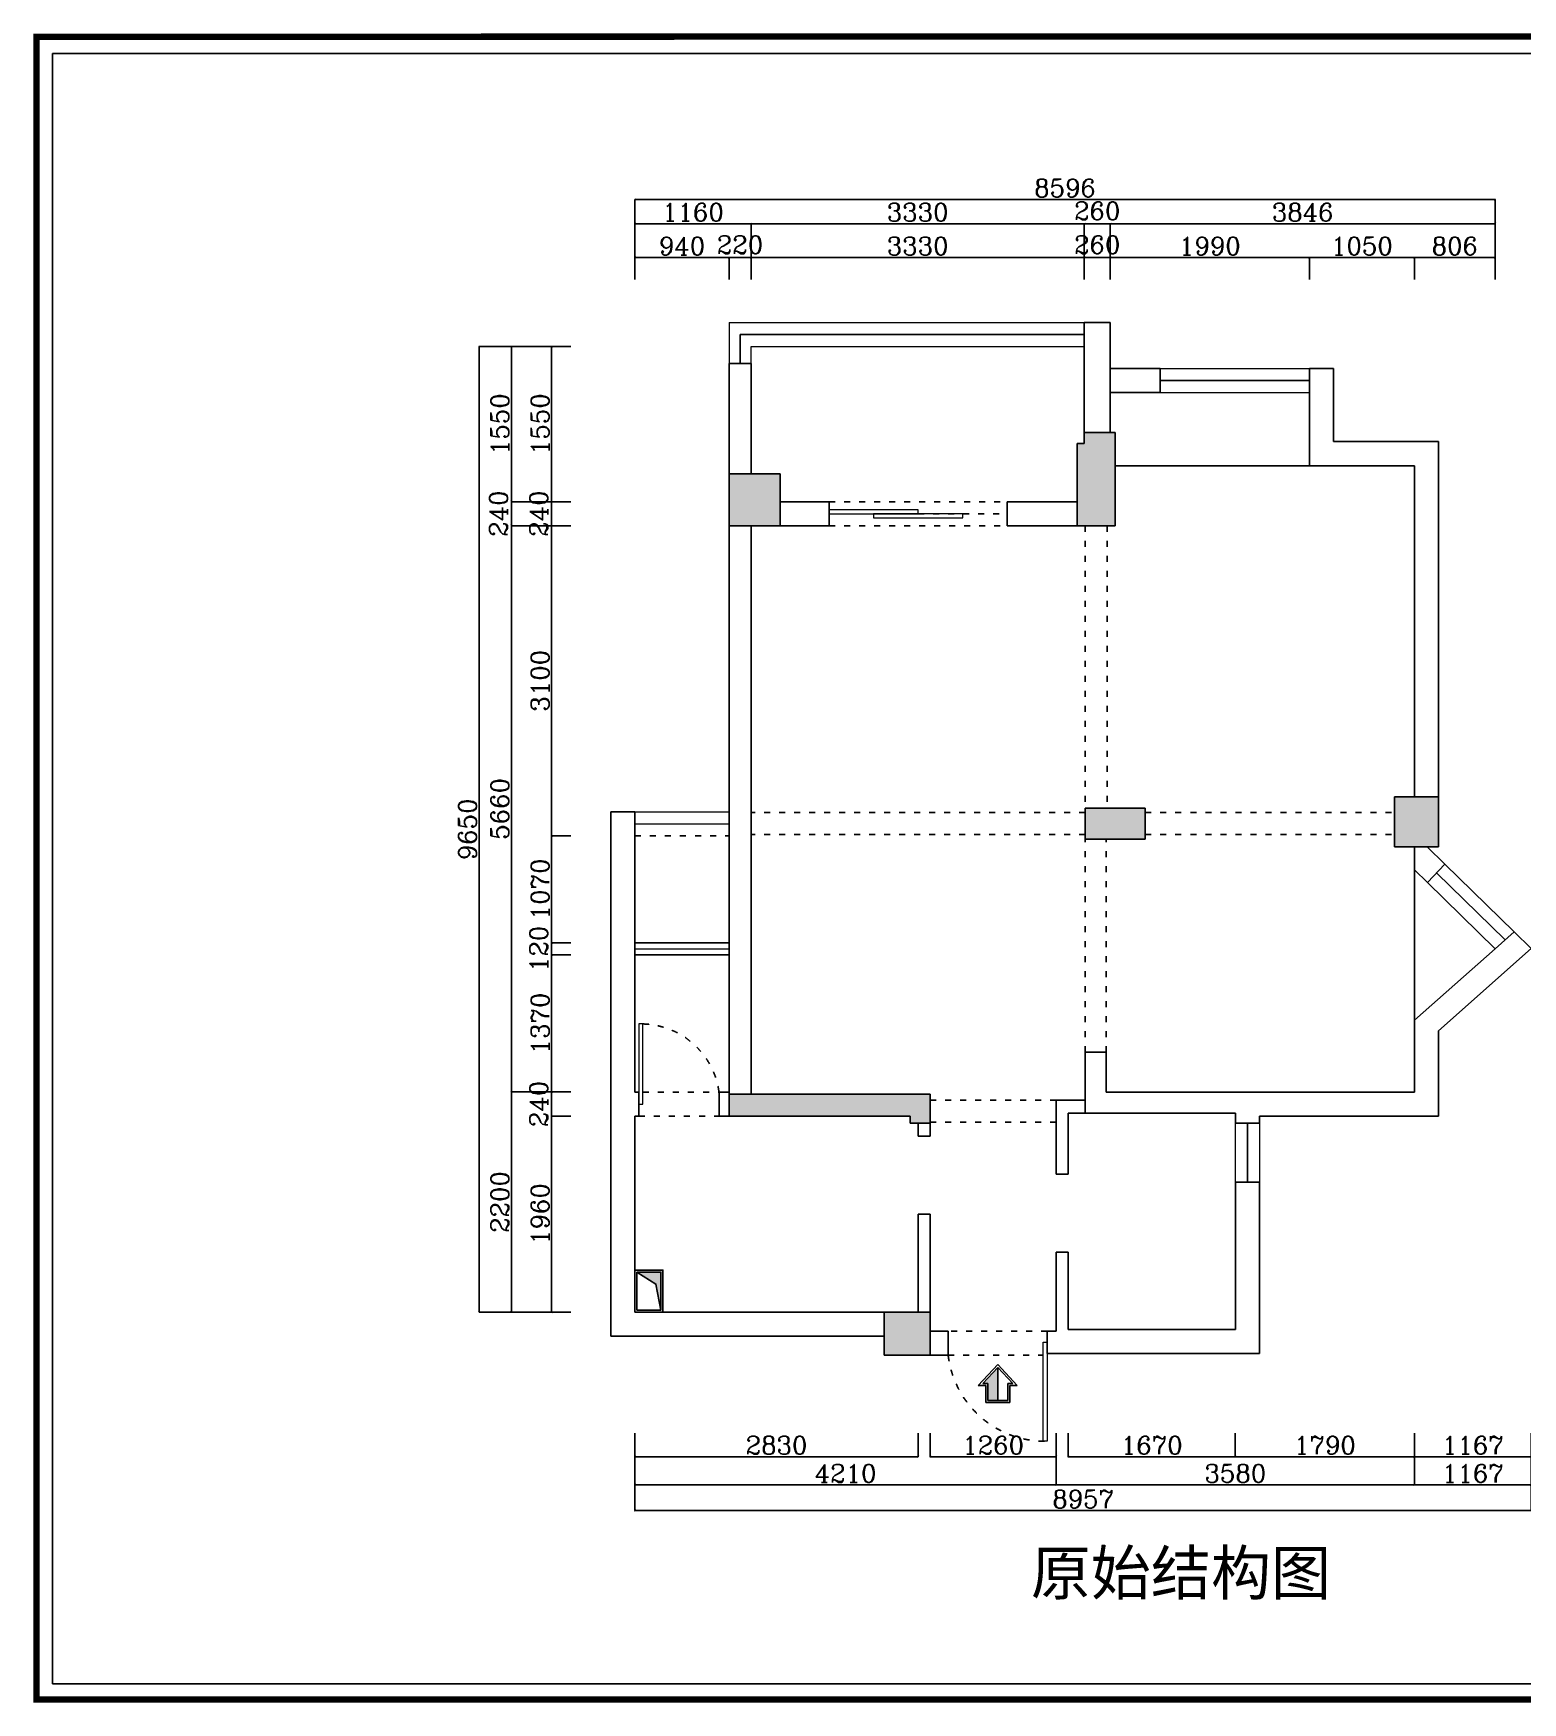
# Model space of a CAD drawing. Header units: millimetres. Extents: x 512961 to 915856, y -1268271 to -458543.
# Drawn here: x 807625 to 822508, y -1162812 to -1146129 of the extents above; entities that cross this region are included whole.
import ezdxf

# ---------------------------------------------------------------- set-up
doc = ezdxf.new("R2010")
doc.units = ezdxf.units.MM
doc.header["$MEASUREMENT"] = 0
doc.header["$PDMODE"] = 3
doc.linetypes.add('ACAD_ISO03W100', pattern=[30, 12, -18])
doc.layers.get('0').update_dxf_attribs({"linetype": 'CONTINUOUS'})
doc.layers.get('DEFPOINTS').update_dxf_attribs({"linetype": 'CONTINUOUS'})
for name, color, linetype in [('0-ELV-01-细实线', 1, 'CONTINUOUS'), ('txt', 7, 'CONTINUOUS'), ('WINDOW', 5, 'CONTINUOUS'), ('图例-电', 7, 'CONTINUOUS')]:
    doc.layers.add(name, color=color, linetype=linetype)
doc.layers.add('门窗', color=4, linetype='CONTINUOUS', lineweight=13)
doc.styles.add('HZXY', font='complex.shx', dxfattribs={"bigfont": 'HZXY.shx'})
doc.styles.get("Standard").update_dxf_attribs({"font": 'complex.shx', "bigfont": 'hzxy.shx'})
doc.dimstyles.new('LMDIM40', dxfattribs={"dimtxt": 80, "dimasz": 20, "dimexe": 0, "dimexo": 0, "dimgap": 25, "dimtad": 1, "dimdec": 0, "dimzin": 0, "dimdsep": 46, "dimtxsty": 'Standard', "dimblk1": 'DOT', "dimblk2": 'DOT', "dimsah": 1, "dimcen": 0, "dimclrd": 2, "dimclre": 2, "dimclrt": 2, "dimadec": 0, "dimazin": 0, "dimtfac": 1, "dimtdec": 0, "dimtmove": 2, "dimatfit": 3, "dimldrblk": 'DOT', "dimfxl": 1, "dimtolj": 1, "dimtzin": 0, "dimarcsym": 0})

# ---------------------------------------------------------------- blocks, each defined once
blk = doc.blocks.new('A$C6B6B2ED4')
at = {"linetype": 'ByBlock'}
h = blk.add_hatch(color=256, dxfattribs=at)
h.dxf.hatch_style = 2
h.paths.add_polyline_path([(29, 196), (359, 196), (359, 296), (189, 296), (189, 346)])
for p, q in [((0, 196), (209, 392)), ((29, 196), (189, 346)), ((189, 346), (189, 296)), ((209, 392), (209, 316)), ((209, 0), (0, 196)), ((29, 196), (359, 196)), ((189, 46), (29, 196)), ((189, 296), (359, 296)), ((209, 316), (379, 316)), ((359, 296), (359, 96)), ((379, 316), (379, 76)), ((189, 96), (189, 46)), ((359, 96), (189, 96)), ((209, 76), (209, 0)), ((379, 76), (209, 76))]:
    blk.add_line(p, q, dxfattribs=at)
blk = doc.blocks.new('_ArchTick')
at = {"color": 0, "linetype": 'ByBlock', "const_width": 0.15}
blk.add_lwpolyline([(-0.5, -0.5), (0.5, 0.5)], dxfattribs=at)
blk = doc.blocks.new('*D514')
at = {"layer": 'DEFPOINTS', "color": 0}
for p in [(813637, -1160120), (816467, -1160120), (816467, -1160355)]:
    blk.add_point(p, dxfattribs=at)
at = {"layer": 'txt', "color": 2, "lineweight": -2}
for p, q in [((813637, -1160120), (813637, -1160355)), ((816467, -1160120), (816467, -1160355)), ((813637, -1160355), (816467, -1160355))]:
    blk.add_line(p, q, dxfattribs=at)
at = {"layer": 'txt', "color": 2, "lineweight": -2, "xscale": 20, "yscale": 20, "zscale": 20, "rotation": 180}
blk.add_blockref('_ArchTick', (813637, -1160355), dxfattribs=at)
at = {"layer": 'txt', "color": 2, "lineweight": -2, "xscale": 20, "yscale": 20, "zscale": 20}
blk.add_blockref('_ArchTick', (816467, -1160355), dxfattribs=at)
at = {"layer": 'txt', "color": 2, "insert": (815052, -1160240), "char_height": 180, "attachment_point": 5}
blk.add_mtext('\\A1;2830', dxfattribs=at)
blk = doc.blocks.new('_DOT')
at = {"color": 0, "linetype": 'ByBlock'}
blk.add_line((-0.5, 0), (-1, 0), dxfattribs=at)
at = {"color": 0, "linetype": 'ByBlock', "const_width": 0.5}
blk.add_lwpolyline([(-0.25, 0, 1), (0.25, 0, 1)], format="xyb", close=True, dxfattribs=at)
blk = doc.blocks.new('DOT')
at = {"color": 0, "linetype": 'ByBlock'}
blk.add_line((-0.35, 0), (-1, 0), dxfattribs=at)
at = {"color": 0, "linetype": 'ByBlock', "const_width": 0.35}
blk.add_lwpolyline([(-0.175, 0, 1), (0.175, 0, 1)], format="xyb", close=True, dxfattribs=at)
blk = doc.blocks.new('*D515')
at = {"layer": 'DEFPOINTS', "color": 0}
for p in [(816587, -1160120), (817847, -1160120), (817847, -1160355)]:
    blk.add_point(p, dxfattribs=at)
at = {"layer": 'txt', "color": 2, "lineweight": -2}
for p, q in [((816587, -1160120), (816587, -1160355)), ((817847, -1160120), (817847, -1160355)), ((816587, -1160355), (817847, -1160355))]:
    blk.add_line(p, q, dxfattribs=at)
at = {"layer": 'txt', "color": 2, "lineweight": -2, "xscale": 20, "yscale": 20, "zscale": 20, "rotation": 180}
blk.add_blockref('_ArchTick', (816587, -1160355), dxfattribs=at)
at = {"layer": 'txt', "color": 2, "lineweight": -2, "xscale": 20, "yscale": 20, "zscale": 20}
blk.add_blockref('_ArchTick', (817847, -1160355), dxfattribs=at)
at = {"layer": 'txt', "color": 2, "insert": (817217, -1160240), "char_height": 180, "attachment_point": 5}
blk.add_mtext('\\A1;1260', dxfattribs=at)
blk = doc.blocks.new('*D516')
at = {"layer": 'DEFPOINTS', "color": 0}
for p in [(817967, -1160120), (819637, -1160120), (819637, -1160355)]:
    blk.add_point(p, dxfattribs=at)
at = {"layer": 'txt', "color": 2, "lineweight": -2}
for p, q in [((817967, -1160120), (817967, -1160355)), ((819637, -1160120), (819637, -1160355)), ((817967, -1160355), (819637, -1160355))]:
    blk.add_line(p, q, dxfattribs=at)
at = {"layer": 'txt', "color": 2, "lineweight": -2, "xscale": 20, "yscale": 20, "zscale": 20, "rotation": 180}
blk.add_blockref('_ArchTick', (817967, -1160355), dxfattribs=at)
at = {"layer": 'txt', "color": 2, "lineweight": -2, "xscale": 20, "yscale": 20, "zscale": 20}
blk.add_blockref('_ArchTick', (819637, -1160355), dxfattribs=at)
at = {"layer": 'txt', "color": 2, "insert": (818802, -1160240), "char_height": 180, "attachment_point": 5}
blk.add_mtext('\\A1;1670', dxfattribs=at)
blk = doc.blocks.new('*D517')
at = {"layer": 'DEFPOINTS', "color": 0}
for p in [(819637, -1160120), (821427, -1160120), (821427, -1160355)]:
    blk.add_point(p, dxfattribs=at)
at = {"layer": 'txt', "color": 2, "lineweight": -2}
for p, q in [((819637, -1160120), (819637, -1160355)), ((821427, -1160120), (821427, -1160355)), ((819637, -1160355), (821427, -1160355))]:
    blk.add_line(p, q, dxfattribs=at)
at = {"layer": 'txt', "color": 2, "lineweight": -2, "xscale": 20, "yscale": 20, "zscale": 20, "rotation": 180}
blk.add_blockref('_ArchTick', (819637, -1160355), dxfattribs=at)
at = {"layer": 'txt', "color": 2, "lineweight": -2, "xscale": 20, "yscale": 20, "zscale": 20}
blk.add_blockref('_ArchTick', (821427, -1160355), dxfattribs=at)
at = {"layer": 'txt', "color": 2, "insert": (820532, -1160240), "char_height": 180, "attachment_point": 5}
blk.add_mtext('\\A1;1790', dxfattribs=at)
blk = doc.blocks.new('*D518')
at = {"layer": 'DEFPOINTS', "color": 0}
for p in [(821427, -1160120), (822594, -1160120), (822594, -1160355)]:
    blk.add_point(p, dxfattribs=at)
at = {"layer": 'txt', "color": 2, "lineweight": -2}
for p, q in [((821427, -1160120), (821427, -1160355)), ((822594, -1160120), (822594, -1160355)), ((821427, -1160355), (822594, -1160355))]:
    blk.add_line(p, q, dxfattribs=at)
at = {"layer": 'txt', "color": 2, "lineweight": -2, "xscale": 20, "yscale": 20, "zscale": 20, "rotation": 180}
blk.add_blockref('_ArchTick', (821427, -1160355), dxfattribs=at)
at = {"layer": 'txt', "color": 2, "lineweight": -2, "xscale": 20, "yscale": 20, "zscale": 20}
blk.add_blockref('_ArchTick', (822594, -1160355), dxfattribs=at)
at = {"layer": 'txt', "color": 2, "insert": (822011, -1160240), "char_height": 180, "attachment_point": 5}
blk.add_mtext('\\A1;1167', dxfattribs=at)
blk = doc.blocks.new('*D519')
at = {"layer": 'DEFPOINTS', "color": 0}
for p in [(812804, -1156949), (812997, -1156949), (812997, -1158909)]:
    blk.add_point(p, dxfattribs=at)
at = {"layer": 'txt', "color": 2, "lineweight": -2}
for p, q in [((812997, -1156949), (812804, -1156949)), ((812804, -1158909), (812804, -1156949)), ((812997, -1158909), (812804, -1158909))]:
    blk.add_line(p, q, dxfattribs=at)
at = {"layer": 'txt', "color": 2, "lineweight": -2, "xscale": 20, "yscale": 20, "zscale": 20}
for p, rotation in [((812804, -1156949), 90), ((812804, -1158909), 270)]:
    blk.add_blockref('_ArchTick', p, dxfattribs=dict(at, rotation=rotation))
at = {"layer": 'txt', "color": 2, "insert": (812689, -1157929), "char_height": 180, "attachment_point": 5, "rotation": 90}
blk.add_mtext('\\A1;1960', dxfattribs=at)
blk = doc.blocks.new('*D520')
at = {"layer": 'DEFPOINTS', "color": 0}
for p in [(812804, -1156709), (812997, -1156709), (812997, -1156949)]:
    blk.add_point(p, dxfattribs=at)
at = {"layer": 'txt', "color": 2, "lineweight": -2}
for p, q in [((812997, -1156709), (812804, -1156709)), ((812804, -1156949), (812804, -1156709)), ((812997, -1156949), (812804, -1156949))]:
    blk.add_line(p, q, dxfattribs=at)
at = {"layer": 'txt', "color": 2, "lineweight": -2, "xscale": 20, "yscale": 20, "zscale": 20}
for p, rotation in [((812804, -1156709), 90), ((812804, -1156949), 270)]:
    blk.add_blockref('_ArchTick', p, dxfattribs=dict(at, rotation=rotation))
at = {"layer": 'txt', "color": 2, "insert": (812676, -1156829), "char_height": 180, "attachment_point": 5, "rotation": 90}
blk.add_mtext('\\A1;240', dxfattribs=at)
blk = doc.blocks.new('*D521')
at = {"layer": 'DEFPOINTS', "color": 0}
for p in [(812804, -1155339), (812997, -1155339), (812997, -1156709)]:
    blk.add_point(p, dxfattribs=at)
at = {"layer": 'txt', "color": 2, "lineweight": -2}
for p, q in [((812997, -1155339), (812804, -1155339)), ((812804, -1156709), (812804, -1155339)), ((812997, -1156709), (812804, -1156709))]:
    blk.add_line(p, q, dxfattribs=at)
at = {"layer": 'txt', "color": 2, "lineweight": -2, "xscale": 20, "yscale": 20, "zscale": 20}
for p, rotation in [((812804, -1155339), 90), ((812804, -1156709), 270)]:
    blk.add_blockref('_ArchTick', p, dxfattribs=dict(at, rotation=rotation))
at = {"layer": 'txt', "color": 2, "insert": (812689, -1156024), "char_height": 180, "attachment_point": 5, "rotation": 90}
blk.add_mtext('\\A1;1370', dxfattribs=at)
blk = doc.blocks.new('*D522')
at = {"layer": 'DEFPOINTS', "color": 0}
for p in [(812804, -1155219), (812997, -1155219), (812997, -1155339)]:
    blk.add_point(p, dxfattribs=at)
at = {"layer": 'txt', "color": 2, "lineweight": -2}
for p, q in [((812997, -1155219), (812804, -1155219)), ((812804, -1155339), (812804, -1155219)), ((812997, -1155339), (812804, -1155339))]:
    blk.add_line(p, q, dxfattribs=at)
at = {"layer": 'txt', "color": 2, "lineweight": -2, "xscale": 20, "yscale": 20, "zscale": 20}
for p, rotation in [((812804, -1155219), 90), ((812804, -1155339), 270)]:
    blk.add_blockref('_ArchTick', p, dxfattribs=dict(at, rotation=rotation))
at = {"layer": 'txt', "color": 2, "insert": (812676, -1155279), "char_height": 180, "attachment_point": 5, "rotation": 90}
blk.add_mtext('\\A1;120', dxfattribs=at)
blk = doc.blocks.new('*D523')
at = {"layer": 'DEFPOINTS', "color": 0}
for p in [(812804, -1154149), (812997, -1154149), (812997, -1155219)]:
    blk.add_point(p, dxfattribs=at)
at = {"layer": 'txt', "color": 2, "lineweight": -2}
for p, q in [((812997, -1154149), (812804, -1154149)), ((812804, -1155219), (812804, -1154149)), ((812997, -1155219), (812804, -1155219))]:
    blk.add_line(p, q, dxfattribs=at)
at = {"layer": 'txt', "color": 2, "lineweight": -2, "xscale": 20, "yscale": 20, "zscale": 20}
for p, rotation in [((812804, -1154149), 90), ((812804, -1155219), 270)]:
    blk.add_blockref('_ArchTick', p, dxfattribs=dict(at, rotation=rotation))
at = {"layer": 'txt', "color": 2, "insert": (812689, -1154684), "char_height": 180, "attachment_point": 5, "rotation": 90}
blk.add_mtext('\\A1;1070', dxfattribs=at)
blk = doc.blocks.new('*D524')
at = {"layer": 'DEFPOINTS', "color": 0}
for p in [(812804, -1151049), (812997, -1151049), (812997, -1154149)]:
    blk.add_point(p, dxfattribs=at)
at = {"layer": 'txt', "color": 2, "lineweight": -2}
for p, q in [((812997, -1151049), (812804, -1151049)), ((812804, -1154149), (812804, -1151049)), ((812997, -1154149), (812804, -1154149))]:
    blk.add_line(p, q, dxfattribs=at)
at = {"layer": 'txt', "color": 2, "lineweight": -2, "xscale": 20, "yscale": 20, "zscale": 20}
for p, rotation in [((812804, -1151049), 90), ((812804, -1154149), 270)]:
    blk.add_blockref('_ArchTick', p, dxfattribs=dict(at, rotation=rotation))
at = {"layer": 'txt', "color": 2, "insert": (812689, -1152599), "char_height": 180, "attachment_point": 5, "rotation": 90}
blk.add_mtext('\\A1;3100', dxfattribs=at)
blk = doc.blocks.new('*D525')
at = {"layer": 'DEFPOINTS', "color": 0}
for p in [(812804, -1150809), (812997, -1150809), (812997, -1151049)]:
    blk.add_point(p, dxfattribs=at)
at = {"layer": 'txt', "color": 2, "lineweight": -2}
for p, q in [((812997, -1150809), (812804, -1150809)), ((812804, -1151049), (812804, -1150809)), ((812997, -1151049), (812804, -1151049))]:
    blk.add_line(p, q, dxfattribs=at)
at = {"layer": 'txt', "color": 2, "lineweight": -2, "xscale": 20, "yscale": 20, "zscale": 20}
for p, rotation in [((812804, -1150809), 90), ((812804, -1151049), 270)]:
    blk.add_blockref('_ArchTick', p, dxfattribs=dict(at, rotation=rotation))
at = {"layer": 'txt', "color": 2, "insert": (812676, -1150929), "char_height": 180, "attachment_point": 5, "rotation": 90}
blk.add_mtext('\\A1;240', dxfattribs=at)
blk = doc.blocks.new('*D526')
at = {"layer": 'DEFPOINTS', "color": 0}
for p in [(812804, -1149259), (812997, -1149259), (812997, -1150809)]:
    blk.add_point(p, dxfattribs=at)
at = {"layer": 'txt', "color": 2, "lineweight": -2}
for p, q in [((812997, -1149259), (812804, -1149259)), ((812804, -1150809), (812804, -1149259)), ((812997, -1150809), (812804, -1150809))]:
    blk.add_line(p, q, dxfattribs=at)
at = {"layer": 'txt', "color": 2, "lineweight": -2, "xscale": 20, "yscale": 20, "zscale": 20}
for p, rotation in [((812804, -1149259), 90), ((812804, -1150809), 270)]:
    blk.add_blockref('_ArchTick', p, dxfattribs=dict(at, rotation=rotation))
at = {"layer": 'txt', "color": 2, "insert": (812689, -1150034), "char_height": 180, "attachment_point": 5, "rotation": 90}
blk.add_mtext('\\A1;1550', dxfattribs=at)
blk = doc.blocks.new('*D527')
at = {"layer": 'DEFPOINTS', "color": 0}
for p in [(814577, -1148369), (813637, -1148590), (814577, -1148590)]:
    blk.add_point(p, dxfattribs=at)
at = {"layer": 'txt', "color": 2, "lineweight": -2}
for p, q in [((813637, -1148590), (813637, -1148369)), ((813637, -1148369), (814577, -1148369)), ((814577, -1148590), (814577, -1148369))]:
    blk.add_line(p, q, dxfattribs=at)
at = {"layer": 'txt', "color": 2, "lineweight": -2, "xscale": 20, "yscale": 20, "zscale": 20, "rotation": 180}
blk.add_blockref('_ArchTick', (813637, -1148369), dxfattribs=at)
at = {"layer": 'txt', "color": 2, "lineweight": -2, "xscale": 20, "yscale": 20, "zscale": 20}
blk.add_blockref('_ArchTick', (814577, -1148369), dxfattribs=at)
at = {"layer": 'txt', "color": 2, "insert": (814107, -1148254), "char_height": 180, "attachment_point": 5}
blk.add_mtext('\\A1;940', dxfattribs=at)
blk = doc.blocks.new('*D528')
at = {"layer": 'DEFPOINTS', "color": 0}
for p in [(814797, -1148369), (814577, -1148590), (814797, -1148590)]:
    blk.add_point(p, dxfattribs=at)
at = {"layer": 'txt', "color": 2, "lineweight": -2}
for p, q in [((814577, -1148590), (814577, -1148369)), ((814577, -1148369), (814797, -1148369)), ((814797, -1148590), (814797, -1148369))]:
    blk.add_line(p, q, dxfattribs=at)
at = {"layer": 'txt', "color": 2, "lineweight": -2, "xscale": 20, "yscale": 20, "zscale": 20, "rotation": 180}
blk.add_blockref('_ArchTick', (814577, -1148369), dxfattribs=at)
at = {"layer": 'txt', "color": 2, "lineweight": -2, "xscale": 20, "yscale": 20, "zscale": 20}
blk.add_blockref('_ArchTick', (814797, -1148369), dxfattribs=at)
at = {"layer": 'txt', "color": 2, "insert": (814687, -1148241), "char_height": 180, "attachment_point": 5}
blk.add_mtext('\\A1;220', dxfattribs=at)
blk = doc.blocks.new('*D529')
at = {"layer": 'DEFPOINTS', "color": 0}
for p in [(818127, -1148369), (814797, -1148590), (818127, -1148590)]:
    blk.add_point(p, dxfattribs=at)
at = {"layer": 'txt', "color": 2, "lineweight": -2}
for p, q in [((814797, -1148590), (814797, -1148369)), ((814797, -1148369), (818127, -1148369)), ((818127, -1148590), (818127, -1148369))]:
    blk.add_line(p, q, dxfattribs=at)
at = {"layer": 'txt', "color": 2, "lineweight": -2, "xscale": 20, "yscale": 20, "zscale": 20, "rotation": 180}
blk.add_blockref('_ArchTick', (814797, -1148369), dxfattribs=at)
at = {"layer": 'txt', "color": 2, "lineweight": -2, "xscale": 20, "yscale": 20, "zscale": 20}
blk.add_blockref('_ArchTick', (818127, -1148369), dxfattribs=at)
at = {"layer": 'txt', "color": 2, "insert": (816462, -1148254), "char_height": 180, "attachment_point": 5}
blk.add_mtext('\\A1;3330', dxfattribs=at)
blk = doc.blocks.new('*D530')
at = {"layer": 'DEFPOINTS', "color": 0}
for p in [(818387, -1148369), (818127, -1148590), (818387, -1148590)]:
    blk.add_point(p, dxfattribs=at)
at = {"layer": 'txt', "color": 2, "lineweight": -2}
for p, q in [((818127, -1148590), (818127, -1148369)), ((818127, -1148369), (818387, -1148369)), ((818387, -1148590), (818387, -1148369))]:
    blk.add_line(p, q, dxfattribs=at)
at = {"layer": 'txt', "color": 2, "lineweight": -2, "xscale": 20, "yscale": 20, "zscale": 20, "rotation": 180}
blk.add_blockref('_ArchTick', (818127, -1148369), dxfattribs=at)
at = {"layer": 'txt', "color": 2, "lineweight": -2, "xscale": 20, "yscale": 20, "zscale": 20}
blk.add_blockref('_ArchTick', (818387, -1148369), dxfattribs=at)
at = {"layer": 'txt', "color": 2, "insert": (818257, -1148241), "char_height": 180, "attachment_point": 5}
blk.add_mtext('\\A1;260', dxfattribs=at)
blk = doc.blocks.new('*D531')
at = {"layer": 'DEFPOINTS', "color": 0}
for p in [(820377, -1148369), (818387, -1148590), (820377, -1148590)]:
    blk.add_point(p, dxfattribs=at)
at = {"layer": 'txt', "color": 2, "lineweight": -2}
for p, q in [((818387, -1148590), (818387, -1148369)), ((818387, -1148369), (820377, -1148369)), ((820377, -1148590), (820377, -1148369))]:
    blk.add_line(p, q, dxfattribs=at)
at = {"layer": 'txt', "color": 2, "lineweight": -2, "xscale": 20, "yscale": 20, "zscale": 20, "rotation": 180}
blk.add_blockref('_ArchTick', (818387, -1148369), dxfattribs=at)
at = {"layer": 'txt', "color": 2, "lineweight": -2, "xscale": 20, "yscale": 20, "zscale": 20}
blk.add_blockref('_ArchTick', (820377, -1148369), dxfattribs=at)
at = {"layer": 'txt', "color": 2, "insert": (819382, -1148254), "char_height": 180, "attachment_point": 5}
blk.add_mtext('\\A1;1990', dxfattribs=at)
blk = doc.blocks.new('*D532')
at = {"layer": 'DEFPOINTS', "color": 0}
for p in [(821427, -1148369), (820377, -1148590), (821427, -1148590)]:
    blk.add_point(p, dxfattribs=at)
at = {"layer": 'txt', "color": 2, "lineweight": -2}
for p, q in [((820377, -1148590), (820377, -1148369)), ((820377, -1148369), (821427, -1148369)), ((821427, -1148590), (821427, -1148369))]:
    blk.add_line(p, q, dxfattribs=at)
at = {"layer": 'txt', "color": 2, "lineweight": -2, "xscale": 20, "yscale": 20, "zscale": 20, "rotation": 180}
blk.add_blockref('_ArchTick', (820377, -1148369), dxfattribs=at)
at = {"layer": 'txt', "color": 2, "lineweight": -2, "xscale": 20, "yscale": 20, "zscale": 20}
blk.add_blockref('_ArchTick', (821427, -1148369), dxfattribs=at)
at = {"layer": 'txt', "color": 2, "insert": (820902, -1148254), "char_height": 180, "attachment_point": 5}
blk.add_mtext('\\A1;1050', dxfattribs=at)
blk = doc.blocks.new('*D533')
at = {"layer": 'DEFPOINTS', "color": 0}
for p in [(822233, -1148369), (821427, -1148590), (822233, -1148590)]:
    blk.add_point(p, dxfattribs=at)
at = {"layer": 'txt', "color": 2, "lineweight": -2}
for p, q in [((821427, -1148590), (821427, -1148369)), ((821427, -1148369), (822233, -1148369)), ((822233, -1148590), (822233, -1148369))]:
    blk.add_line(p, q, dxfattribs=at)
at = {"layer": 'txt', "color": 2, "lineweight": -2, "xscale": 20, "yscale": 20, "zscale": 20, "rotation": 180}
blk.add_blockref('_ArchTick', (821427, -1148369), dxfattribs=at)
at = {"layer": 'txt', "color": 2, "lineweight": -2, "xscale": 20, "yscale": 20, "zscale": 20}
blk.add_blockref('_ArchTick', (822233, -1148369), dxfattribs=at)
at = {"layer": 'txt', "color": 2, "insert": (821830, -1148254), "char_height": 180, "attachment_point": 5}
blk.add_mtext('\\A1;806', dxfattribs=at)
blk = doc.blocks.new('*D542')
at = {"layer": 'DEFPOINTS', "color": 0}
for p in [(818387, -1148031), (818387, -1148590), (822233, -1148590)]:
    blk.add_point(p, dxfattribs=at)
at = {"layer": 'txt', "color": 2, "lineweight": -2}
for p, q in [((818387, -1148590), (818387, -1148031)), ((822233, -1148031), (818387, -1148031)), ((822233, -1148590), (822233, -1148031))]:
    blk.add_line(p, q, dxfattribs=at)
at = {"layer": 'txt', "color": 2, "lineweight": -2, "xscale": 20, "yscale": 20, "zscale": 20, "rotation": 180}
blk.add_blockref('_ArchTick', (818387, -1148031), dxfattribs=at)
at = {"layer": 'txt', "color": 2, "lineweight": -2, "xscale": 20, "yscale": 20, "zscale": 20}
blk.add_blockref('_ArchTick', (822233, -1148031), dxfattribs=at)
at = {"layer": 'txt', "color": 2, "insert": (820310, -1147916), "char_height": 180, "attachment_point": 5}
blk.add_mtext('\\A1;3846', dxfattribs=at)
blk = doc.blocks.new('*D543')
at = {"layer": 'DEFPOINTS', "color": 0}
for p in [(818127, -1148031), (818127, -1148590), (818387, -1148590)]:
    blk.add_point(p, dxfattribs=at)
at = {"layer": 'txt', "color": 2, "lineweight": -2}
for p, q in [((818127, -1148590), (818127, -1148031)), ((818387, -1148031), (818127, -1148031)), ((818387, -1148590), (818387, -1148031))]:
    blk.add_line(p, q, dxfattribs=at)
at = {"layer": 'txt', "color": 2, "lineweight": -2, "xscale": 20, "yscale": 20, "zscale": 20, "rotation": 180}
blk.add_blockref('_ArchTick', (818127, -1148031), dxfattribs=at)
at = {"layer": 'txt', "color": 2, "lineweight": -2, "xscale": 20, "yscale": 20, "zscale": 20}
blk.add_blockref('_ArchTick', (818387, -1148031), dxfattribs=at)
at = {"layer": 'txt', "color": 2, "insert": (818257, -1147903), "char_height": 180, "attachment_point": 5}
blk.add_mtext('\\A1;260', dxfattribs=at)
blk = doc.blocks.new('*D544')
at = {"layer": 'DEFPOINTS', "color": 0}
for p in [(814797, -1148031), (814797, -1148590), (818127, -1148590)]:
    blk.add_point(p, dxfattribs=at)
at = {"layer": 'txt', "color": 2, "lineweight": -2}
for p, q in [((814797, -1148590), (814797, -1148031)), ((818127, -1148031), (814797, -1148031)), ((818127, -1148590), (818127, -1148031))]:
    blk.add_line(p, q, dxfattribs=at)
at = {"layer": 'txt', "color": 2, "lineweight": -2, "xscale": 20, "yscale": 20, "zscale": 20, "rotation": 180}
blk.add_blockref('_ArchTick', (814797, -1148031), dxfattribs=at)
at = {"layer": 'txt', "color": 2, "lineweight": -2, "xscale": 20, "yscale": 20, "zscale": 20}
blk.add_blockref('_ArchTick', (818127, -1148031), dxfattribs=at)
at = {"layer": 'txt', "color": 2, "insert": (816462, -1147916), "char_height": 180, "attachment_point": 5}
blk.add_mtext('\\A1;3330', dxfattribs=at)
blk = doc.blocks.new('*D545')
at = {"layer": 'DEFPOINTS', "color": 0}
for p in [(813637, -1148031), (813637, -1148590), (814797, -1148590)]:
    blk.add_point(p, dxfattribs=at)
at = {"layer": 'txt', "color": 2, "lineweight": -2}
for p, q in [((813637, -1148590), (813637, -1148031)), ((814797, -1148031), (813637, -1148031)), ((814797, -1148590), (814797, -1148031))]:
    blk.add_line(p, q, dxfattribs=at)
at = {"layer": 'txt', "color": 2, "lineweight": -2, "xscale": 20, "yscale": 20, "zscale": 20, "rotation": 180}
blk.add_blockref('_ArchTick', (813637, -1148031), dxfattribs=at)
at = {"layer": 'txt', "color": 2, "lineweight": -2, "xscale": 20, "yscale": 20, "zscale": 20}
blk.add_blockref('_ArchTick', (814797, -1148031), dxfattribs=at)
at = {"layer": 'txt', "color": 2, "insert": (814217, -1147916), "char_height": 180, "attachment_point": 5}
blk.add_mtext('\\A1;1160', dxfattribs=at)
blk = doc.blocks.new('*D546')
at = {"layer": 'DEFPOINTS', "color": 0}
for p in [(813637, -1147789), (813637, -1148590), (822233, -1148590)]:
    blk.add_point(p, dxfattribs=at)
at = {"layer": 'txt', "color": 2, "lineweight": -2}
for p, q in [((813637, -1148590), (813637, -1147789)), ((822233, -1147789), (813637, -1147789)), ((822233, -1148590), (822233, -1147789))]:
    blk.add_line(p, q, dxfattribs=at)
at = {"layer": 'txt', "color": 2, "lineweight": -2, "xscale": 20, "yscale": 20, "zscale": 20, "rotation": 180}
blk.add_blockref('_ArchTick', (813637, -1147789), dxfattribs=at)
at = {"layer": 'txt', "color": 2, "lineweight": -2, "xscale": 20, "yscale": 20, "zscale": 20}
blk.add_blockref('_ArchTick', (822233, -1147789), dxfattribs=at)
at = {"layer": 'txt', "color": 2, "insert": (817935, -1147674), "char_height": 180, "attachment_point": 5}
blk.add_mtext('\\A1;8596', dxfattribs=at)
blk = doc.blocks.new('*D547')
at = {"layer": 'DEFPOINTS', "color": 0}
for p in [(812997, -1149259), (812402, -1150809), (812997, -1150809)]:
    blk.add_point(p, dxfattribs=at)
at = {"layer": 'txt', "color": 2, "lineweight": -2}
for p, q in [((812997, -1149259), (812402, -1149259)), ((812402, -1149259), (812402, -1150809)), ((812997, -1150809), (812402, -1150809))]:
    blk.add_line(p, q, dxfattribs=at)
at = {"layer": 'txt', "color": 2, "lineweight": -2, "xscale": 20, "yscale": 20, "zscale": 20}
for p, rotation in [((812402, -1149259), 90), ((812402, -1150809), 270)]:
    blk.add_blockref('_ArchTick', p, dxfattribs=dict(at, rotation=rotation))
at = {"layer": 'txt', "color": 2, "insert": (812287, -1150034), "char_height": 180, "attachment_point": 5, "rotation": 90}
blk.add_mtext('\\A1;1550', dxfattribs=at)
blk = doc.blocks.new('*D548')
at = {"layer": 'DEFPOINTS', "color": 0}
for p in [(812997, -1150809), (812402, -1151049), (812997, -1151049)]:
    blk.add_point(p, dxfattribs=at)
at = {"layer": 'txt', "color": 2, "lineweight": -2}
for p, q in [((812997, -1150809), (812402, -1150809)), ((812402, -1150809), (812402, -1151049)), ((812997, -1151049), (812402, -1151049))]:
    blk.add_line(p, q, dxfattribs=at)
at = {"layer": 'txt', "color": 2, "lineweight": -2, "xscale": 20, "yscale": 20, "zscale": 20}
for p, rotation in [((812402, -1150809), 90), ((812402, -1151049), 270)]:
    blk.add_blockref('_ArchTick', p, dxfattribs=dict(at, rotation=rotation))
at = {"layer": 'txt', "color": 2, "insert": (812274, -1150929), "char_height": 180, "attachment_point": 5, "rotation": 90}
blk.add_mtext('\\A1;240', dxfattribs=at)
blk = doc.blocks.new('*D549')
at = {"layer": 'DEFPOINTS', "color": 0}
for p in [(812997, -1151049), (812402, -1156709), (812997, -1156709)]:
    blk.add_point(p, dxfattribs=at)
at = {"layer": 'txt', "color": 2, "lineweight": -2}
for p, q in [((812997, -1151049), (812402, -1151049)), ((812402, -1151049), (812402, -1156709)), ((812997, -1156709), (812402, -1156709))]:
    blk.add_line(p, q, dxfattribs=at)
at = {"layer": 'txt', "color": 2, "lineweight": -2, "xscale": 20, "yscale": 20, "zscale": 20}
for p, rotation in [((812402, -1151049), 90), ((812402, -1156709), 270)]:
    blk.add_blockref('_ArchTick', p, dxfattribs=dict(at, rotation=rotation))
at = {"layer": 'txt', "color": 2, "insert": (812287, -1153879), "char_height": 180, "attachment_point": 5, "rotation": 90}
blk.add_mtext('\\A1;5660', dxfattribs=at)
blk = doc.blocks.new('*D550')
at = {"layer": 'DEFPOINTS', "color": 0}
for p in [(812997, -1156709), (812402, -1158909), (812997, -1158909)]:
    blk.add_point(p, dxfattribs=at)
at = {"layer": 'txt', "color": 2, "lineweight": -2}
for p, q in [((812997, -1156709), (812402, -1156709)), ((812402, -1156709), (812402, -1158909)), ((812997, -1158909), (812402, -1158909))]:
    blk.add_line(p, q, dxfattribs=at)
at = {"layer": 'txt', "color": 2, "lineweight": -2, "xscale": 20, "yscale": 20, "zscale": 20}
for p, rotation in [((812402, -1156709), 90), ((812402, -1158909), 270)]:
    blk.add_blockref('_ArchTick', p, dxfattribs=dict(at, rotation=rotation))
at = {"layer": 'txt', "color": 2, "insert": (812287, -1157809), "char_height": 180, "attachment_point": 5, "rotation": 90}
blk.add_mtext('\\A1;2200', dxfattribs=at)
blk = doc.blocks.new('*D551')
at = {"layer": 'DEFPOINTS', "color": 0}
for p in [(812997, -1149259), (812079, -1158909), (812997, -1158909)]:
    blk.add_point(p, dxfattribs=at)
at = {"layer": 'txt', "color": 2, "lineweight": -2}
for p, q in [((812997, -1149259), (812079, -1149259)), ((812079, -1149259), (812079, -1158909)), ((812997, -1158909), (812079, -1158909))]:
    blk.add_line(p, q, dxfattribs=at)
at = {"layer": 'txt', "color": 2, "lineweight": -2, "xscale": 20, "yscale": 20, "zscale": 20}
for p, rotation in [((812079, -1149259), 90), ((812079, -1158909), 270)]:
    blk.add_blockref('_ArchTick', p, dxfattribs=dict(at, rotation=rotation))
at = {"layer": 'txt', "color": 2, "insert": (811964, -1154084), "char_height": 180, "attachment_point": 5, "rotation": 90}
blk.add_mtext('\\A1;9650', dxfattribs=at)
blk = doc.blocks.new('*D552')
at = {"layer": 'DEFPOINTS', "color": 0}
for p in [(813637, -1160185), (817847, -1160185), (817847, -1160636)]:
    blk.add_point(p, dxfattribs=at)
at = {"layer": 'txt', "color": 2, "lineweight": -2}
for p, q in [((813637, -1160185), (813637, -1160636)), ((817847, -1160185), (817847, -1160636)), ((813637, -1160636), (817847, -1160636))]:
    blk.add_line(p, q, dxfattribs=at)
at = {"layer": 'txt', "color": 2, "lineweight": -2, "xscale": 20, "yscale": 20, "zscale": 20, "rotation": 180}
blk.add_blockref('_ArchTick', (813637, -1160636), dxfattribs=at)
at = {"layer": 'txt', "color": 2, "lineweight": -2, "xscale": 20, "yscale": 20, "zscale": 20}
blk.add_blockref('_ArchTick', (817847, -1160636), dxfattribs=at)
at = {"layer": 'txt', "color": 2, "insert": (815742, -1160521), "char_height": 180, "attachment_point": 5}
blk.add_mtext('\\A1;4210', dxfattribs=at)
blk = doc.blocks.new('*D553')
at = {"layer": 'DEFPOINTS', "color": 0}
for p in [(817847, -1160185), (821427, -1160185), (821427, -1160636)]:
    blk.add_point(p, dxfattribs=at)
at = {"layer": 'txt', "color": 2, "lineweight": -2}
for p, q in [((817847, -1160185), (817847, -1160636)), ((821427, -1160185), (821427, -1160636)), ((817847, -1160636), (821427, -1160636))]:
    blk.add_line(p, q, dxfattribs=at)
at = {"layer": 'txt', "color": 2, "lineweight": -2, "xscale": 20, "yscale": 20, "zscale": 20, "rotation": 180}
blk.add_blockref('_ArchTick', (817847, -1160636), dxfattribs=at)
at = {"layer": 'txt', "color": 2, "lineweight": -2, "xscale": 20, "yscale": 20, "zscale": 20}
blk.add_blockref('_ArchTick', (821427, -1160636), dxfattribs=at)
at = {"layer": 'txt', "color": 2, "insert": (819637, -1160521), "char_height": 180, "attachment_point": 5}
blk.add_mtext('\\A1;3580', dxfattribs=at)
blk = doc.blocks.new('*D554')
at = {"layer": 'DEFPOINTS', "color": 0}
for p in [(821427, -1160185), (822594, -1160185), (822594, -1160636)]:
    blk.add_point(p, dxfattribs=at)
at = {"layer": 'txt', "color": 2, "lineweight": -2}
for p, q in [((821427, -1160185), (821427, -1160636)), ((822594, -1160185), (822594, -1160636)), ((821427, -1160636), (822594, -1160636))]:
    blk.add_line(p, q, dxfattribs=at)
at = {"layer": 'txt', "color": 2, "lineweight": -2, "xscale": 20, "yscale": 20, "zscale": 20, "rotation": 180}
blk.add_blockref('_ArchTick', (821427, -1160636), dxfattribs=at)
at = {"layer": 'txt', "color": 2, "lineweight": -2, "xscale": 20, "yscale": 20, "zscale": 20}
blk.add_blockref('_ArchTick', (822594, -1160636), dxfattribs=at)
at = {"layer": 'txt', "color": 2, "insert": (822011, -1160521), "char_height": 180, "attachment_point": 5}
blk.add_mtext('\\A1;1167', dxfattribs=at)
blk = doc.blocks.new('*D555')
at = {"layer": 'DEFPOINTS', "color": 0}
for p in [(813637, -1160120), (822594, -1160120), (822594, -1160892)]:
    blk.add_point(p, dxfattribs=at)
at = {"layer": 'txt', "color": 2, "lineweight": -2}
for p, q in [((813637, -1160120), (813637, -1160892)), ((822594, -1160120), (822594, -1160892)), ((813637, -1160892), (822594, -1160892))]:
    blk.add_line(p, q, dxfattribs=at)
at = {"layer": 'txt', "color": 2, "lineweight": -2, "xscale": 20, "yscale": 20, "zscale": 20, "rotation": 180}
blk.add_blockref('_ArchTick', (813637, -1160892), dxfattribs=at)
at = {"layer": 'txt', "color": 2, "lineweight": -2, "xscale": 20, "yscale": 20, "zscale": 20}
blk.add_blockref('_ArchTick', (822594, -1160892), dxfattribs=at)
at = {"layer": 'txt', "color": 2, "insert": (818116, -1160777), "char_height": 180, "attachment_point": 5}
blk.add_mtext('\\A1;8957', dxfattribs=at)
blk = doc.blocks.new('wadwa')
at = {"const_width": 72.1}
blk.add_lwpolyline([(773229, -1004301), (799250, -1004299), (799250, -985414), (773229, -985416)], close=True, dxfattribs=at)
at = {"color": 4}
blk.add_lwpolyline([(773410, -985608), (773410, -1004123), (795233, -1004122), (795233, -985607)], close=True, dxfattribs=at)
at = {"insert": (784520, -1002612), "char_height": 187.06, "width": 11235.11, "attachment_point": 1, "style": 'HZXY'}
blk.add_mtext('{\\fﾷￂￋￎ_GB2312|b0|i0|c134|p49;\\H2.673x;原始结构图}', dxfattribs=at)

msp = doc.modelspace()

# ---------------------------------------------------------------- hatches: boundary and pattern name
at = {"layer": 'txt'}
for points in [[(818057.2, -1151049.1), (818437.2, -1151049.1), (818437.2, -1150119.1), (818127.2, -1150119.1), (818127.2, -1150229.1), (818057.2, -1150229.1)], [(814577.2, -1151049.1), (815087.2, -1151049.1), (815087.2, -1150529.1), (814577.2, -1150529.1)], [(814577.2, -1156729.1), (814577.2, -1156949.1), (816387.2, -1156949.1), (816387.2, -1157019.1), (816587.2, -1157019.1), (816587.2, -1156729.1)], [(813897.2, -1158509.1), (813657.2, -1158509.1), (813846.7, -1158629.6), (813897.2, -1158889.1)], [(816127.2, -1159339.1), (816467.2, -1159339.1), (816587.2, -1159339.1), (816587.2, -1159099.1), (816587.2, -1158909.1), (816127.2, -1158909.1)]]:
    msp.add_hatch(color=256, dxfattribs=at).paths.add_polyline_path(points)
h = msp.add_hatch(color=256, dxfattribs=at)
h.paths.add_polyline_path([(818737.4, -1153871.3), (818137.4, -1153871.3), (818137.4, -1154181.3), (818737.4, -1154181.3)])
h.paths.add_polyline_path([(821667.2, -1153759.1), (821427.2, -1153759.1), (821227.2, -1153759.1), (821227.2, -1154259.1), (821667.2, -1154259.1)])

# ---------------------------------------------------------------- linework, layer by layer
at = {"layer": '0-ELV-01-细实线', "color": 251, "linetype": 'ACAD_ISO03W100', "ltscale": 5}
for p, q in [((815577.2, -1150809.1), (817357.2, -1150809.1)), ((816467.2, -1150929.1), (817357.2, -1150929.1)), ((815577.2, -1151049.1), (817357.2, -1151049.1)), ((813637.2, -1154149.1), (814577.2, -1154149.1)), ((813717.2, -1156709.1), (814477.2, -1156709.1)), ((813677.2, -1156949.1), (814477.2, -1156949.1)), ((817757.2, -1159099.1), (816767.2, -1159099.1)), ((816767.2, -1159339.1), (817717.2, -1159339.1))]:
    msp.add_line(p, q, dxfattribs=at)
at = {"layer": '0-ELV-01-细实线', "color": 1, "linetype": 'ACAD_ISO03W100', "ltscale": 5}
for p, q in [((818137.4, -1151049.1), (818137.4, -1153871.3)), ((818357.4, -1151049.1), (818357.4, -1153871.3)), ((818137.4, -1153916.3), (814797.2, -1153916.3)), ((818737.4, -1153916.3), (821227.2, -1153916.3)), ((818137.4, -1154136.3), (814797.2, -1154136.3)), ((818737.4, -1154136.3), (821227.2, -1154136.3)), ((818137.4, -1156311.3), (818137.4, -1154181.3)), ((818347.4, -1156311.3), (818347.4, -1154181.3)), ((817847.4, -1156791.3), (816587.2, -1156791.3)), ((817847.4, -1157011.3), (816587.2, -1157011.3))]:
    msp.add_line(p, q, dxfattribs=at)
at = {"layer": '0-ELV-01-细实线', "color": 251, "linetype": 'ACAD_ISO03W100', "ltscale": 5}
for centre, radius, start, end in [((813697.2, -1156816.1), 787.3, 7.81529, 91.45563), ((817737.2, -1159223.6), 976.9, 186.79249, 271.17315)]:
    msp.add_arc(centre, radius, start, end, dxfattribs=at)
at = {"layer": 'txt'}
for p, q in [((814687.2, -1149429.1), (814687.2, -1149139.1)), ((814687.2, -1149139.1), (818127.2, -1149139.1)), ((818887.2, -1149599.1), (820377.2, -1149599.1)), ((820377.2, -1150449.1), (818437.2, -1150449.1)), ((815087.2, -1150529.1), (814577.2, -1150529.1)), ((815087.2, -1151049.1), (815087.2, -1150529.1)), ((821427.2, -1153759.1), (821227.2, -1153759.1)), ((821227.2, -1153759.1), (821227.2, -1154259.1)), ((821427.2, -1153759.1), (821667.2, -1153759.1)), ((821667.2, -1153759.1), (821667.2, -1154259.1)), ((818137.4, -1154181.3), (818137.4, -1153871.3)), ((818137.4, -1153871.3), (818737.4, -1153871.3)), ((818737.4, -1153871.3), (818737.4, -1154181.3)), ((818347.4, -1154181.3), (818137.4, -1154181.3)), ((818737.4, -1154181.3), (818137.4, -1154181.3)), ((821227.2, -1154259.1), (821667.2, -1154259.1)), ((821427.2, -1154489.1), (821427.2, -1155989.1)), ((821646, -1154519.7), (822332, -1155187.3)), ((813637.2, -1155219.1), (814577.2, -1155219.1)), ((813637.2, -1155339.1), (814577.2, -1155339.1)), ((816587.2, -1156729.1), (814577.2, -1156729.1)), ((814577.2, -1156949.1), (816387.2, -1156949.1)), ((819757.4, -1157021.3), (819757.4, -1157611.3)), ((813917.2, -1158489.1), (813637.2, -1158489.1)), ((813917.2, -1158909.1), (813917.2, -1158489.1)), ((816127.2, -1159339.1), (816127.2, -1158909.1)), ((816587.2, -1159099.1), (816587.2, -1159339.1)), ((816467.2, -1159339.1), (816127.2, -1159339.1))]:
    msp.add_line(p, q, dxfattribs=at)
at = {"layer": 'txt', "color": 1}
msp.add_lwpolyline([(813637.2, -1158489.1), (813917.2, -1158489.1), (813917.2, -1158909.1), (813637.2, -1158909.1)], close=True, dxfattribs=at)
at = {"layer": 'txt'}
msp.add_lwpolyline([(813657.2, -1158509.1), (813897.2, -1158509.1), (813897.2, -1158889.1), (813657.2, -1158889.1)], close=True, dxfattribs=at)
msp.add_lwpolyline([(813657.2, -1158509.1), (813846.7, -1158629.6), (813897.2, -1158889.1)], dxfattribs=at)
at = {"layer": 'WINDOW'}
for p, q in [((818127.2, -1149019.1), (818127.2, -1150229.1)), ((818387.2, -1149019.1), (818127.2, -1149019.1)), ((818387.2, -1150119.1), (818387.2, -1149019.1)), ((814577.2, -1149429.1), (814577.2, -1156949.1)), ((814797.2, -1149429.1), (814577.2, -1149429.1)), ((814797.2, -1150529.1), (814797.2, -1149429.1)), ((818387.2, -1149479.1), (818887.2, -1149479.1)), ((818887.2, -1149719.1), (818887.2, -1149479.1)), ((820377.2, -1149719.1), (820377.2, -1149479.1)), ((820377.2, -1149479.1), (820617.2, -1149479.1)), ((820617.2, -1149479.1), (820617.2, -1150209.1)), ((818387.2, -1149719.1), (818887.2, -1149719.1)), ((820377.2, -1149719.1), (820377.2, -1150449.1)), ((818437.2, -1150119.1), (818127.2, -1150119.1)), ((818437.2, -1151049.1), (818437.2, -1150119.1)), ((818127.2, -1150229.1), (818057.2, -1150229.1)), ((818057.2, -1150229.1), (818057.2, -1151049.1)), ((820617.2, -1150209.1), (821667.2, -1150209.1)), ((821667.2, -1150209.1), (821667.2, -1153759.1)), ((820377.2, -1150449.1), (821427.2, -1150449.1)), ((821427.2, -1150449.1), (821427.2, -1153759.1)), ((815577.2, -1150809.1), (815087.2, -1150809.1)), ((815577.2, -1151049.1), (815577.2, -1150809.1)), ((818057.2, -1150809.1), (817357.2, -1150809.1)), ((817357.2, -1150809.1), (817357.2, -1151049.1)), ((814577.2, -1151049.1), (815577.2, -1151049.1)), ((814797.2, -1151929.1), (814797.2, -1151049.1)), ((817357.2, -1151049.1), (818437.2, -1151049.1)), ((814797.2, -1156729.1), (814797.2, -1151929.1)), ((813397.2, -1155099.1), (813397.2, -1153909.1)), ((813397.2, -1153909.1), (813637.2, -1153909.1)), ((813637.2, -1154149.1), (813637.2, -1153909.1)), ((813637.2, -1155099.1), (813637.2, -1154149.1)), ((821427.2, -1154259.1), (821427.2, -1154489.1)), ((821553.9, -1154259.1), (821729.8, -1154431)), ((821555.9, -1154614.8), (821729.8, -1154431)), ((821427.2, -1154489.1), (821555.9, -1154614.8)), ((813397.2, -1159149.1), (813397.2, -1155099.1)), ((813637.2, -1156709.1), (813637.2, -1155099.1)), ((822233, -1155276.6), (822422, -1155107.4)), ((822422, -1155107.4), (822594, -1155275.6)), ((821427.4, -1155991.3), (822233, -1155276.6)), ((821667.4, -1156099.1), (822594, -1155275.6)), ((821427.4, -1155991.3), (821427.4, -1156711.3)), ((821667.4, -1156099.1), (821667.4, -1156951.3)), ((818347.4, -1156311.3), (818137.4, -1156311.3)), ((818137.4, -1156311.3), (818137.4, -1156921.3)), ((818347.4, -1156711.3), (818347.4, -1156311.3)), ((813677.2, -1156709.1), (813637.2, -1156709.1)), ((813677.2, -1156949.1), (813677.2, -1156709.1)), ((814577.2, -1156709.1), (814477.2, -1156709.1)), ((814477.2, -1156709.1), (814477.2, -1156949.1)), ((816587.2, -1157149.1), (816587.2, -1156729.1)), ((818137.4, -1156791.3), (817847.4, -1156791.3)), ((817847.4, -1156791.3), (817847.4, -1157531.3)), ((821427.4, -1156711.3), (818347.4, -1156711.3)), ((813637.2, -1158909.1), (813637.2, -1156949.1)), ((813637.2, -1156949.1), (813677.2, -1156949.1)), ((814477.2, -1156949.1), (814577.2, -1156949.1)), ((816387.2, -1156949.1), (816387.2, -1157019.1)), ((817967.4, -1157531.3), (817967.4, -1156921.3)), ((818137.4, -1156921.3), (817967.4, -1156921.3)), ((818137.4, -1156921.3), (819637.4, -1156921.3)), ((819637.4, -1156921.3), (819637.4, -1157021.3)), ((821667.4, -1156951.3), (819877.4, -1156951.3)), ((819877.4, -1157021.3), (819877.4, -1156951.3)), ((816387.2, -1157019.1), (816587.2, -1157019.1)), ((816467.2, -1157149.1), (816467.2, -1157019.1)), ((816587.2, -1157149.1), (816467.2, -1157149.1)), ((819637.4, -1157021.3), (819877.4, -1157021.3)), ((817847.4, -1157531.3), (817967.4, -1157531.3)), ((819877.4, -1157611.3), (819637.4, -1157611.3)), ((819637.4, -1157611.3), (819637.4, -1159081.3)), ((819877.4, -1157611.3), (819877.4, -1159321.3)), ((816587.2, -1157929.1), (816467.2, -1157929.1)), ((816467.2, -1157929.1), (816467.2, -1158909.1)), ((816587.2, -1159099.1), (816587.2, -1157929.1)), ((817847.4, -1158311.3), (817967.4, -1158311.3)), ((817847.4, -1158311.3), (817847.4, -1159099.1)), ((817967.4, -1159081.3), (817967.4, -1158311.3)), ((816587.2, -1158909.1), (813637.2, -1158909.1)), ((816127.2, -1159149.1), (813397.2, -1159149.1)), ((816767.2, -1159099.1), (816587.2, -1159099.1)), ((816767.2, -1159099.1), (816767.2, -1159339.1)), ((817757.2, -1159099.1), (817757.2, -1159321.3)), ((817757.2, -1159099.1), (817847.4, -1159099.1)), ((819637.4, -1159081.3), (817967.4, -1159081.3)), ((819877.4, -1159321.3), (817757.2, -1159321.3)), ((816767.2, -1159339.1), (816467.2, -1159339.1))]:
    msp.add_line(p, q, dxfattribs=at)
at = {"layer": '门窗'}
for p, q in [((814577.2, -1149019.1), (818127.2, -1149019.1)), ((814577.2, -1149019.1), (814577.2, -1149429.1)), ((814797.2, -1149429.1), (814797.2, -1149259.1)), ((814797.2, -1149259.1), (818127.2, -1149259.1)), ((818887.2, -1149479.1), (820377.2, -1149479.1)), ((818887.2, -1149719.1), (820377.2, -1149719.1)), ((813637.2, -1153909.1), (814577.2, -1153909.1)), ((813637.2, -1154029.1), (814577.2, -1154029.1)), ((821729.8, -1154431), (822422, -1155107.4)), ((821555.9, -1154614.8), (822233, -1155276.6)), ((813637.2, -1155279.1), (814577.2, -1155279.1)), ((819637.4, -1157611.3), (819637.4, -1157021.3)), ((819877.4, -1157021.3), (819877.4, -1157611.3))]:
    msp.add_line(p, q, dxfattribs=at)
for points in [[(815577.2, -1150929.1), (816467.2, -1150929.1), (816467.2, -1150889.1), (815577.2, -1150889.1), (815577.2, -1150929.1)], [(816022.2, -1150969.1), (816912.2, -1150969.1), (816912.2, -1150929.1), (816022.2, -1150929.1), (816022.2, -1150969.1)], [(813677.2, -1156029.1), (813677.2, -1156829.1), (813717.2, -1156829.1), (813717.2, -1156029.1), (813677.2, -1156029.1)], [(817717.2, -1160200.2), (817717.2, -1159210.2), (817757.2, -1159210.2), (817757.2, -1160200.2), (817717.2, -1160200.2)]]:
    msp.add_lwpolyline(points, dxfattribs=at)

# ---------------------------------------------------------------- block references
at = {"layer": 'txt', "xscale": 0.8799999999901047, "yscale": 0.8800000000046566, "zscale": 0.8800000000000001}
msp.add_blockref('wadwa', (127215.7, -278995.7), dxfattribs=at)
at = {"layer": '图例-电', "xscale": -1, "rotation": 90}
msp.add_blockref('A$C6B6B2ED4', (817458.4, -1159433.6), dxfattribs=at)

# ---------------------------------------------------------------- dimensions: what is measured, and where the dimension line sits
at = {"layer": 'txt', "color": 2}
for base, p1, p2, picture, middle in [((813637.2, -1147789.1), (822233, -1148589.6), (813637.2, -1148589.6), '*D546', (817935.1, -1147674.1)), ((813637.2, -1148030.6), (814797.2, -1148589.6), (813637.2, -1148589.6), '*D545', (814217.2, -1147915.6)), ((814797.2, -1148030.6), (818127.2, -1148589.6), (814797.2, -1148589.6), '*D544', (816462.2, -1147915.6)), ((818127.2, -1148030.6), (818387.2, -1148589.6), (818127.2, -1148589.6), '*D543', (818257.2, -1147903.1)), ((818387.2, -1148030.6), (822233, -1148589.6), (818387.2, -1148589.6), '*D542', (820310.1, -1147915.6)), ((814577.2, -1148368.6), (813637.2, -1148589.6), (814577.2, -1148589.6), '*D527', (814107.2, -1148253.6)), ((814797.2, -1148368.6), (814577.2, -1148589.6), (814797.2, -1148589.6), '*D528', (814687.2, -1148241.1)), ((818127.2, -1148368.6), (814797.2, -1148589.6), (818127.2, -1148589.6), '*D529', (816462.2, -1148253.6)), ((818387.2, -1148368.6), (818127.2, -1148589.6), (818387.2, -1148589.6), '*D530', (818257.2, -1148241.1)), ((820377.2, -1148368.6), (818387.2, -1148589.6), (820377.2, -1148589.6), '*D531', (819382.2, -1148253.6)), ((821427.2, -1148368.6), (820377.2, -1148589.6), (821427.2, -1148589.6), '*D532', (820902.2, -1148253.6)), ((822233, -1148368.6), (821427.2, -1148589.6), (822233, -1148589.6), '*D533', (821830.1, -1148253.6)), ((816467.2, -1160355.1), (813637.2, -1160120.1), (816467.2, -1160120.1), '*D514', (815052.2, -1160240.1)), ((822594, -1160891.6), (813637.2, -1160120.1), (822594, -1160120.1), '*D555', (818115.6, -1160776.6)), ((817847.4, -1160355.1), (816587.2, -1160120.1), (817847.4, -1160120.1), '*D515', (817217.3, -1160240.1)), ((819637.4, -1160355.1), (817967.4, -1160120.1), (819637.4, -1160120.1), '*D516', (818802.4, -1160240.1)), ((821427.4, -1160355.1), (819637.4, -1160120.1), (821427.4, -1160120.1), '*D517', (820532.4, -1160240.1)), ((822594, -1160355.1), (821427.4, -1160120.1), (822594, -1160120.1), '*D518', (822010.7, -1160240.1)), ((817847.4, -1160636.1), (813637.2, -1160185.1), (817847.4, -1160185.1), '*D552', (815742.3, -1160521.1)), ((821427.4, -1160636.1), (817847.4, -1160185.1), (821427.4, -1160185.1), '*D553', (819637.4, -1160521.1)), ((822594, -1160636.1), (821427.4, -1160185.1), (822594, -1160185.1), '*D554', (822010.7, -1160521.1))]:
    dim = msp.add_linear_dim(base=base, p1=p1, p2=p2, dimstyle='LMDIM40', override={"dimtxt": 180, "dimblk": 'ArchTick', "dimsah": 0, "dimldrblk": 'DOT'}, dxfattribs=at)
    dim.commit()
    dim.dimension.update_dxf_attribs({"geometry": picture, "text_midpoint": middle})
for base, p1, p2, angle, picture, middle in [((812078.7, -1158909.1), (812997.2, -1149259.1), (812997.2, -1158909.1), 90, '*D551', (811963.7, -1154084.1)), ((812401.7, -1150809.1), (812997.2, -1149259.1), (812997.2, -1150809.1), 90, '*D547', (812286.7, -1150034.1)), ((812803.7, -1149259.1), (812997.2, -1150809.1), (812997.2, -1149259.1), 270, '*D526', (812688.7, -1150034.1)), ((812401.7, -1151049.1), (812997.2, -1150809.1), (812997.2, -1151049.1), 90, '*D548', (812274.2, -1150929.1)), ((812803.7, -1150809.1), (812997.2, -1151049.1), (812997.2, -1150809.1), 270, '*D525', (812676.2, -1150929.1)), ((812401.7, -1156709.1), (812997.2, -1151049.1), (812997.2, -1156709.1), 90, '*D549', (812286.7, -1153879.1)), ((812803.7, -1151049.1), (812997.2, -1154149.1), (812997.2, -1151049.1), 270, '*D524', (812688.7, -1152599.1)), ((812803.7, -1154149.1), (812997.2, -1155219.1), (812997.2, -1154149.1), 270, '*D523', (812688.7, -1154684.1)), ((812803.7, -1155219.1), (812997.2, -1155339.1), (812997.2, -1155219.1), 270, '*D522', (812676.2, -1155279.1)), ((812803.7, -1155339.1), (812997.2, -1156709.1), (812997.2, -1155339.1), 270, '*D521', (812688.7, -1156024.1)), ((812803.7, -1156709.1), (812997.2, -1156949.1), (812997.2, -1156709.1), 270, '*D520', (812676.2, -1156829.1)), ((812401.7, -1158909.1), (812997.2, -1156709.1), (812997.2, -1158909.1), 90, '*D550', (812286.7, -1157809.1)), ((812803.7, -1156949.1), (812997.2, -1158909.1), (812997.2, -1156949.1), 270, '*D519', (812688.7, -1157929.1))]:
    dim = msp.add_linear_dim(base=base, p1=p1, p2=p2, angle=angle, dimstyle='LMDIM40', override={"dimtxt": 180, "dimblk": 'ArchTick', "dimsah": 0, "dimldrblk": 'DOT'}, dxfattribs=at)
    dim.commit()
    dim.dimension.update_dxf_attribs({"geometry": picture, "text_midpoint": middle})

doc.saveas('drawing.dxf')
